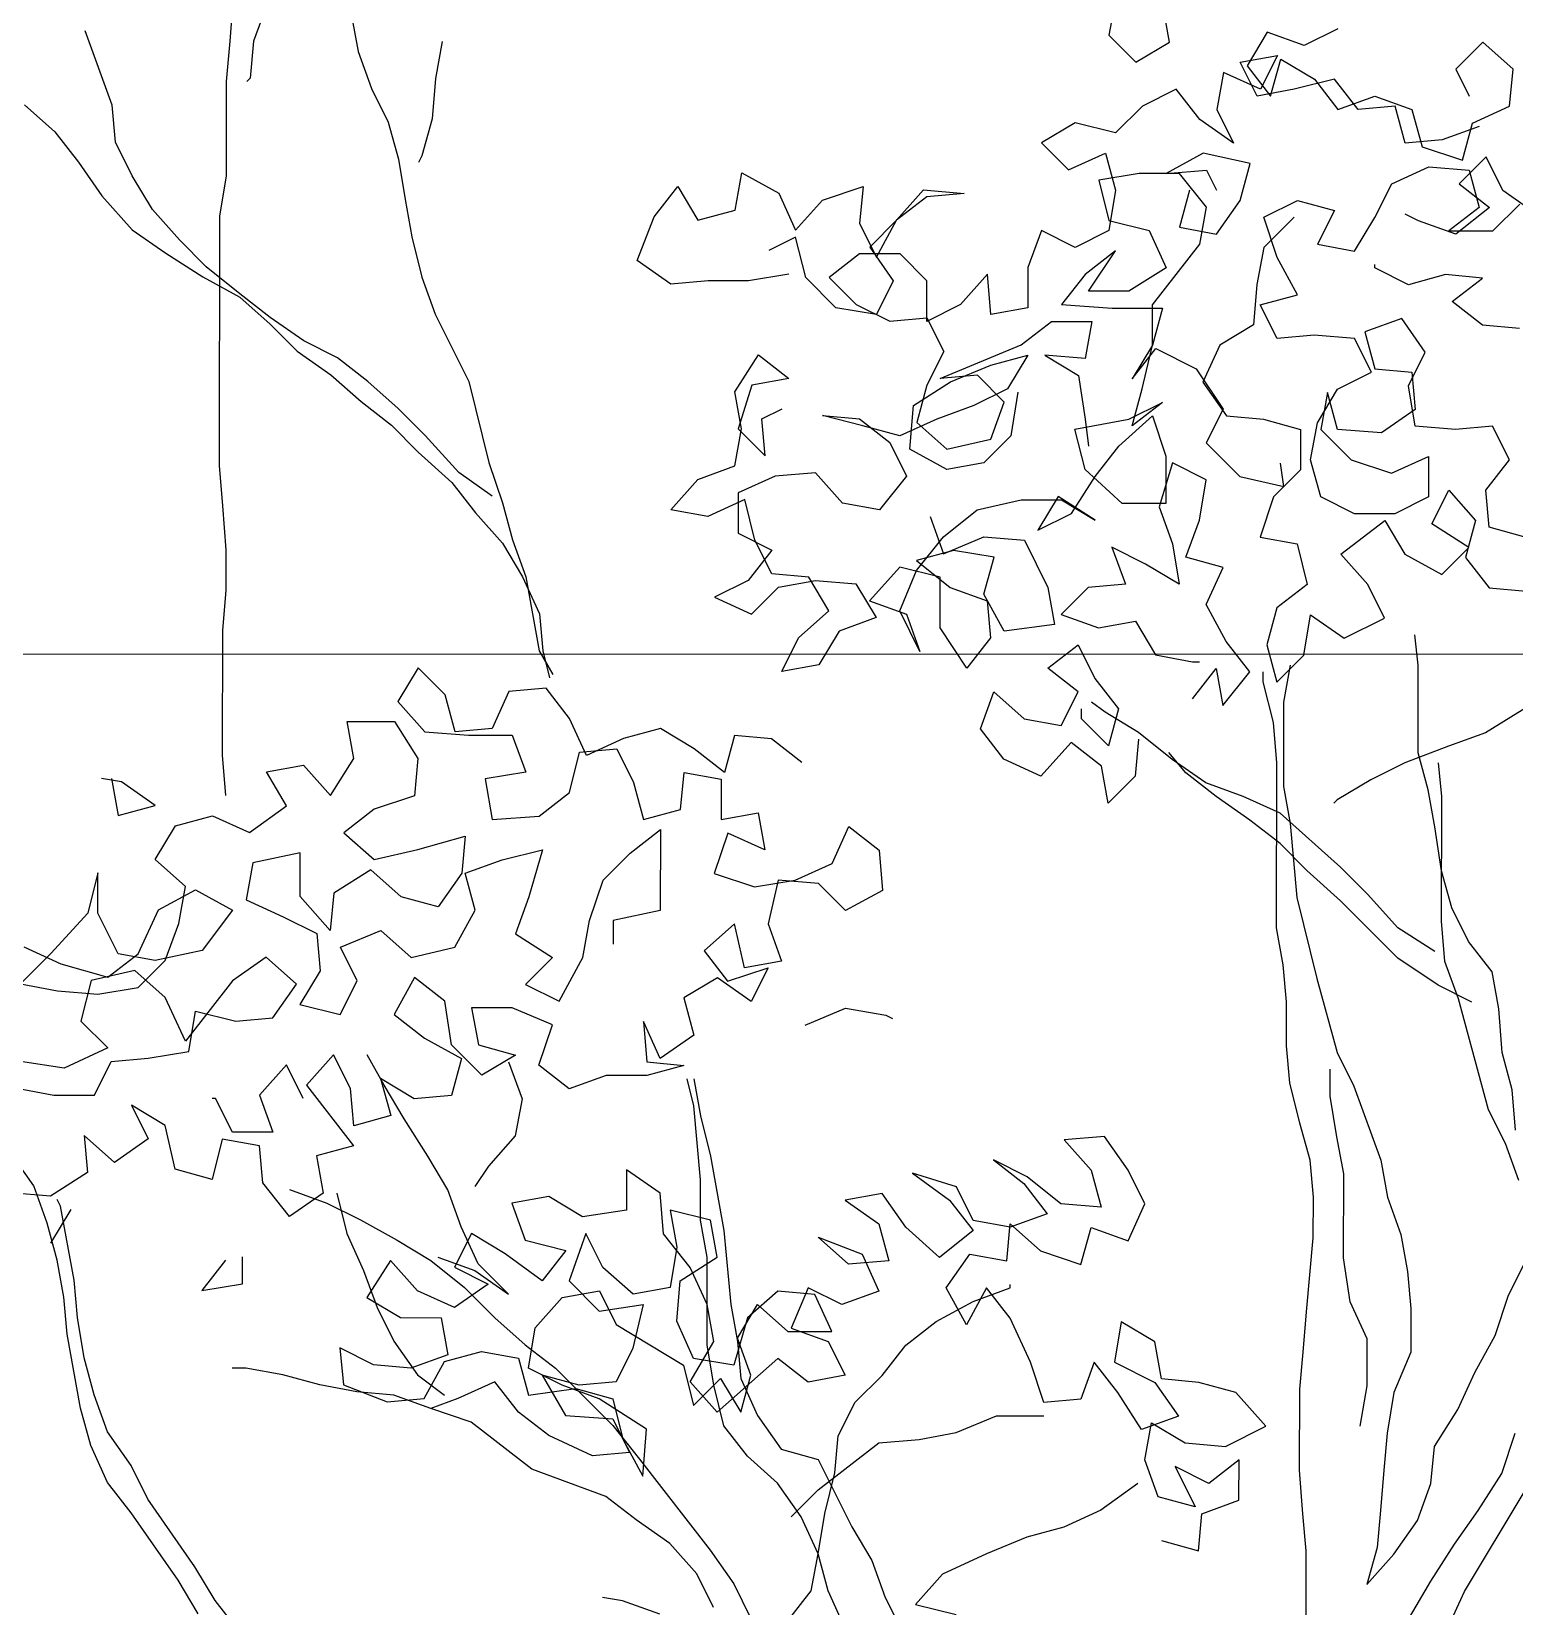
# Model space of a CAD drawing. Header units: millimetres. Extents: x 684983 to 685377, y 990360 to 990509.
# Drawn here: x 685140.048 to 685140.683, y 990443.63 to 990444.305 of the extents above; entities that cross this region are included whole.
import ezdxf

# ---------------------------------------------------------------- set-up
doc = ezdxf.new("R2010")
doc.units = ezdxf.units.MM
doc.layers.add('grid', color=8, linetype='Continuous', lineweight=9)
doc.layers.add('TEAK', color=7, linetype='Continuous')

# ---------------------------------------------------------------- blocks, each defined once
blk = doc.blocks.new('A$C25655A80')
at = {"color": 62}
for p, q in [((-0.21365, 1.84109), (-0.20982, 1.81994)), ((-0.24635, 1.82285), (-0.24537, 1.83535)), ((0.00649, 1.83512), (0.00455, 1.82455)), ((-0.23576, 1.83342), (-0.23962, 1.82285)), ((0.02186, 1.82261), (0.01994, 1.83318)), ((-0.28001, 1.80462), (-0.28768, 1.82578)), ((0.04974, 1.82547), (0.04396, 1.81586)), ((0.06031, 1.82161), (0.04974, 1.82547)), ((0.06992, 1.82641), (0.06031, 1.82161)), ((-0.24732, 1.81132), (-0.24635, 1.82285)), ((-0.23962, 1.82285), (-0.24059, 1.81227)), ((-0.18579, 1.8228), (-0.18772, 1.81223)), ((0.00455, 1.82455), (0.01224, 1.81685)), ((0.01224, 1.81685), (0.02186, 1.82261)), ((0.11126, 1.82253), (0.10356, 1.81484)), ((0.1199, 1.81483), (0.11126, 1.82253)), ((-0.20982, 1.81994), (-0.20599, 1.80936)), ((0.04204, 1.81682), (0.05261, 1.81874)), ((0.04684, 1.8072), (0.04204, 1.81682)), ((0.05261, 1.81874), (0.0478, 1.80913)), ((0.05068, 1.8072), (0.05357, 1.81777)), ((0.05357, 1.81777), (0.06318, 1.812)), ((-0.24059, 1.81227), (-0.24155, 1.81131)), ((-0.18772, 1.81223), (-0.18869, 1.80069)), ((0.03723, 1.81394), (0.0353, 1.80337)), ((0.0478, 1.80913), (0.03723, 1.81394)), ((0.04396, 1.81586), (0.05068, 1.8072)), ((0.06895, 1.81199), (0.05741, 1.80912)), ((0.06318, 1.812), (0.0699, 1.80334)), ((0.07567, 1.80333), (0.06895, 1.81199)), ((0.10356, 1.81484), (0.1074, 1.80715)), ((0.11893, 1.80426), (0.1199, 1.81483)), ((-0.24734, 1.7844), (-0.24732, 1.81132)), ((-0.20599, 1.80936), (-0.20119, 1.79974)), ((0.02377, 1.80915), (0.01415, 1.80435)), ((0.03049, 1.80049), (0.02377, 1.80915)), ((0.05741, 1.80912), (0.04684, 1.8072)), ((-0.305, 1.80464), (-0.29636, 1.79694)), ((-0.27906, 1.79404), (-0.28001, 1.80462)), ((0.01415, 1.80435), (0.00645, 1.79667)), ((0.0353, 1.80337), (0.04009, 1.79375)), ((0.0699, 1.80334), (0.08048, 1.80717)), ((0.08625, 1.80428), (0.07567, 1.80333)), ((0.08048, 1.80717), (0.09105, 1.80332)), ((0.08912, 1.79371), (0.08625, 1.80428)), ((0.09105, 1.80332), (0.09393, 1.79274)), ((0.10835, 1.79946), (0.11893, 1.80426)), ((-0.20119, 1.79974), (-0.19831, 1.78916)), ((-0.18869, 1.80069), (-0.19158, 1.79012)), ((-0.00508, 1.79956), (-0.0147, 1.7938)), ((0.00645, 1.79667), (-0.00508, 1.79956)), ((0.04009, 1.79375), (0.03049, 1.80049)), ((0.11027, 1.7985), (0.0997, 1.79466)), ((0.10546, 1.78889), (0.10835, 1.79946)), ((-0.29636, 1.79694), (-0.28964, 1.78829)), ((-0.27426, 1.78443), (-0.27906, 1.79404)), ((0.0997, 1.79466), (0.08912, 1.79371)), ((-0.19158, 1.79012), (-0.19255, 1.7882)), ((-0.0147, 1.7938), (-0.00702, 1.78611)), ((-0.00702, 1.78611), (0.00356, 1.7909)), ((0.00356, 1.7909), (0.00644, 1.78033)), ((0.03144, 1.79088), (0.02086, 1.78512)), ((0.0449, 1.78798), (0.03144, 1.79088)), ((0.09393, 1.79274), (0.10546, 1.78889)), ((0.11219, 1.78984), (0.10449, 1.78216)), ((0.11699, 1.78022), (0.11219, 1.78984)), ((-0.28964, 1.78829), (-0.28292, 1.77867)), ((-0.19831, 1.78916), (-0.1964, 1.77763)), ((-0.1022, 1.77466), (-0.10026, 1.78523)), ((-0.10026, 1.78523), (-0.08969, 1.77945)), ((0.01317, 1.78513), (0.00163, 1.78321)), ((0.02471, 1.78512), (0.01317, 1.78513)), ((0.02086, 1.78512), (0.0324, 1.78607)), ((0.03239, 1.7755), (0.02471, 1.78512)), ((0.0324, 1.78607), (0.03528, 1.7803)), ((0.042, 1.77741), (0.0449, 1.78798)), ((0.08526, 1.78218), (0.09584, 1.78697)), ((0.09584, 1.78697), (0.10738, 1.786)), ((0.10738, 1.786), (0.11025, 1.77542)), ((-0.2685, 1.77481), (-0.27426, 1.78443)), ((-0.24928, 1.77287), (-0.24734, 1.7844)), ((-0.12527, 1.77276), (-0.11853, 1.7814)), ((-0.11853, 1.7814), (-0.11277, 1.77178)), ((-0.0772, 1.77752), (-0.06566, 1.78135)), ((-0.06566, 1.78135), (-0.06663, 1.77078)), ((0.00163, 1.78321), (0.00451, 1.77168)), ((0.08045, 1.77257), (0.08526, 1.78218)), ((0.10449, 1.78216), (0.11314, 1.77542)), ((-0.28292, 1.77867), (-0.27427, 1.76905)), ((-0.1964, 1.77763), (-0.19449, 1.76705)), ((-0.08969, 1.77945), (-0.0849, 1.76887)), ((-0.0849, 1.76887), (-0.0772, 1.77752)), ((-0.05606, 1.77173), (-0.04836, 1.78038)), ((-0.0474, 1.77845), (-0.05606, 1.77173)), ((-0.04836, 1.78038), (-0.03682, 1.7794)), ((-0.03682, 1.7794), (-0.0474, 1.77845)), ((0.00644, 1.78033), (0.0045, 1.76879)), ((0.02758, 1.78031), (0.02469, 1.76973)), ((0.03526, 1.7678), (0.042, 1.77741)), ((0.04873, 1.7726), (0.05834, 1.77739)), ((0.05834, 1.77739), (0.06892, 1.7745)), ((0.11409, 1.76869), (0.12179, 1.77637)), ((0.12659, 1.77349), (0.11699, 1.78022)), ((-0.26082, 1.76615), (-0.2685, 1.77481)), ((-0.24934, 1.70173), (-0.24928, 1.77287)), ((-0.13009, 1.76026), (-0.12527, 1.77276)), ((-0.11277, 1.77178), (-0.1022, 1.77466)), ((-0.05606, 1.77173), (-0.06375, 1.76405)), ((-0.06183, 1.76116), (-0.05606, 1.77173)), ((0.00451, 1.77168), (0.01604, 1.76878)), ((0.03045, 1.76492), (0.03239, 1.7755)), ((0.05738, 1.77259), (0.04872, 1.76394)), ((0.05256, 1.76106), (0.04873, 1.7726)), ((0.06892, 1.7745), (0.0641, 1.76489)), ((0.07467, 1.76296), (0.08045, 1.77257)), ((0.09295, 1.77159), (0.0891, 1.77352)), ((0.10352, 1.76774), (0.09295, 1.77159)), ((0.11025, 1.77542), (0.10159, 1.7687)), ((0.11314, 1.77542), (0.10352, 1.76774)), ((-0.27427, 1.76905), (-0.26467, 1.76231)), ((-0.19449, 1.76705), (-0.19161, 1.75551)), ((-0.0849, 1.76695), (-0.09259, 1.76311)), ((-0.08203, 1.75541), (-0.0849, 1.76695)), ((-0.06663, 1.77078), (-0.06183, 1.76116)), ((-0.01472, 1.76881), (-0.01858, 1.75824)), ((-0.00511, 1.76399), (-0.01472, 1.76881)), ((0.0045, 1.76879), (-0.00511, 1.76399)), ((0.01604, 1.76878), (0.02084, 1.7582)), ((0.02469, 1.76973), (0.03526, 1.7678)), ((0.10159, 1.7687), (0.11409, 1.76869)), ((-0.25314, 1.75845), (-0.26082, 1.76615)), ((-0.06375, 1.76405), (-0.05703, 1.75443)), ((0.00642, 1.76302), (-0.00224, 1.7563)), ((-0.00128, 1.75149), (0.00642, 1.76302)), ((0.01698, 1.74763), (0.03045, 1.76492)), ((0.04872, 1.76394), (0.04679, 1.75337)), ((0.0641, 1.76489), (0.07467, 1.76296)), ((-0.26467, 1.76231), (-0.2541, 1.75557)), ((-0.24353, 1.75075), (-0.25314, 1.75845)), ((-0.12048, 1.75353), (-0.13009, 1.76026)), ((-0.06664, 1.76213), (-0.0753, 1.75541)), ((-0.0551, 1.76212), (-0.06664, 1.76213)), ((-0.04742, 1.75442), (-0.0551, 1.76212)), ((-0.01858, 1.75824), (-0.01859, 1.7467)), ((0.02084, 1.7582), (0.01025, 1.75148)), ((0.05832, 1.75048), (0.05256, 1.76106)), ((0.08044, 1.75815), (0.08044, 1.75911)), ((0.09004, 1.75333), (0.08044, 1.75815)), ((-0.2541, 1.75557), (-0.24353, 1.74979)), ((-0.19161, 1.75551), (-0.18778, 1.74494)), ((-0.10991, 1.75448), (-0.12048, 1.75353)), ((-0.09837, 1.75447), (-0.10991, 1.75448)), ((-0.08683, 1.75638), (-0.09837, 1.75447)), ((-0.07338, 1.74675), (-0.08203, 1.75541)), ((-0.0753, 1.75541), (-0.06761, 1.74771)), ((-0.05703, 1.75443), (-0.06185, 1.74482)), ((-0.04743, 1.74288), (-0.04742, 1.75442)), ((-0.03012, 1.75633), (-0.03781, 1.74768)), ((-0.02916, 1.74479), (-0.03012, 1.75633)), ((-0.00224, 1.7563), (-0.00897, 1.74766)), ((0.10062, 1.75621), (0.09004, 1.75333)), ((0.1112, 1.75524), (0.10062, 1.75621)), ((0.10254, 1.74851), (0.1112, 1.75524)), ((-0.23488, 1.74402), (-0.24353, 1.75075)), ((-0.24353, 1.74979), (-0.23489, 1.74209)), ((0.01025, 1.75148), (-0.00128, 1.75149)), ((0.04679, 1.75337), (0.04581, 1.74184)), ((0.04774, 1.7476), (0.05832, 1.75048)), ((-0.18778, 1.74494), (-0.17818, 1.7257)), ((-0.06185, 1.74482), (-0.07338, 1.74675)), ((-0.06761, 1.74771), (-0.05801, 1.74289)), ((-0.03781, 1.74768), (-0.04743, 1.74288)), ((-0.01859, 1.7467), (-0.02916, 1.74479)), ((-0.00897, 1.74766), (0.00544, 1.74668)), ((0.00544, 1.74668), (0.01986, 1.74667)), ((0.01697, 1.7361), (0.01698, 1.74763)), ((0.01986, 1.74667), (0.01697, 1.7361)), ((0.05254, 1.73799), (0.04774, 1.7476)), ((0.11118, 1.74178), (0.10254, 1.74851)), ((-0.23489, 1.74209), (-0.2272, 1.7344)), ((-0.22528, 1.73728), (-0.23488, 1.74402)), ((-0.05801, 1.74289), (-0.04743, 1.74385)), ((-0.04743, 1.74385), (-0.04263, 1.73423)), ((-0.02052, 1.73613), (-0.01186, 1.74285)), ((-0.01186, 1.74285), (-0.00033, 1.74284)), ((-0.00033, 1.74284), (-0.00226, 1.73227)), ((0.04581, 1.74184), (0.0362, 1.73608)), ((0.08811, 1.74372), (0.07754, 1.73989)), ((0.09483, 1.7341), (0.08811, 1.74372)), ((0.12176, 1.74081), (0.11118, 1.74178)), ((-0.21567, 1.73246), (-0.22528, 1.73728)), ((-0.0436, 1.72654), (-0.02052, 1.73613)), ((0.01697, 1.7361), (0.01119, 1.72649)), ((0.01407, 1.7236), (0.01697, 1.7361)), ((0.0362, 1.73608), (0.03138, 1.72551)), ((0.06312, 1.73894), (0.05254, 1.73799)), ((0.07465, 1.73797), (0.06312, 1.73894)), ((0.07945, 1.72835), (0.07465, 1.73797)), ((0.07754, 1.73989), (0.08041, 1.72931)), ((-0.2272, 1.7344), (-0.2176, 1.72766)), ((-0.20702, 1.72573), (-0.21567, 1.73246)), ((-0.10224, 1.72275), (-0.0955, 1.73331)), ((-0.0955, 1.73331), (-0.08686, 1.72658)), ((-0.04263, 1.73423), (-0.04745, 1.72462)), ((-0.02918, 1.73037), (-0.0186, 1.73324)), ((-0.0186, 1.73324), (-0.02438, 1.72364)), ((-0.01379, 1.73324), (-0.00419, 1.72746)), ((-0.00226, 1.73227), (-0.01379, 1.73324)), ((0.01119, 1.72649), (0.01793, 1.73513)), ((0.01793, 1.73513), (0.02946, 1.72936)), ((0.09002, 1.72449), (0.09483, 1.7341)), ((-0.2176, 1.72766), (-0.20895, 1.71996)), ((-0.08686, 1.72658), (-0.09744, 1.72467)), ((-0.03303, 1.72749), (-0.0436, 1.72654)), ((-0.04072, 1.72557), (-0.02918, 1.73037)), ((-0.02534, 1.71979), (-0.03303, 1.72749)), ((-0.00419, 1.72746), (-0.00228, 1.71496)), ((0.02946, 1.72936), (0.03714, 1.71781)), ((0.06983, 1.72355), (0.07945, 1.72835)), ((0.08041, 1.72931), (0.09098, 1.72834)), ((0.09098, 1.72834), (0.09193, 1.71776)), ((-0.19838, 1.71803), (-0.20702, 1.72573)), ((-0.17818, 1.7257), (-0.17244, 1.70262)), ((-0.10033, 1.71217), (-0.10224, 1.72275)), ((-0.09744, 1.72467), (-0.10129, 1.71217)), ((-0.0513, 1.71885), (-0.04072, 1.72557)), ((-0.04745, 1.72462), (-0.05034, 1.71405)), ((-0.02438, 1.72364), (-0.03399, 1.71884)), ((-0.02149, 1.72267), (-0.02343, 1.71018)), ((0.01118, 1.71303), (0.01407, 1.7236)), ((0.03138, 1.72551), (0.0381, 1.71589)), ((0.06405, 1.71394), (0.06983, 1.72355)), ((0.06695, 1.72259), (0.06501, 1.71202)), ((0.06982, 1.71201), (0.06695, 1.72259)), ((0.09193, 1.71296), (0.09002, 1.72449)), ((-0.20895, 1.71996), (-0.20031, 1.71322)), ((-0.19069, 1.71033), (-0.19838, 1.71803)), ((-0.09456, 1.71505), (-0.08879, 1.71793)), ((-0.05227, 1.70636), (-0.0513, 1.71885)), ((-0.03399, 1.71884), (-0.04457, 1.715)), ((-0.0292, 1.70922), (-0.02534, 1.71979)), ((0.01022, 1.71495), (0.01984, 1.71975)), ((0.01984, 1.71975), (0.01118, 1.71303)), ((0.03714, 1.71781), (0.03233, 1.7082)), ((0.09193, 1.71776), (0.08232, 1.71104)), ((-0.20031, 1.71322), (-0.19262, 1.70553)), ((-0.09361, 1.70447), (-0.09456, 1.71505)), ((-0.07726, 1.71599), (-0.06668, 1.71502)), ((-0.06572, 1.7131), (-0.07726, 1.71599)), ((-0.06668, 1.71502), (-0.05804, 1.70829)), ((-0.05515, 1.71021), (-0.06572, 1.7131)), ((-0.04457, 1.715), (-0.05515, 1.71021)), ((-0.05034, 1.71405), (-0.0417, 1.70635)), ((-0.00516, 1.71208), (0.01022, 1.71495)), ((-0.00228, 1.71496), (-0.00132, 1.70727)), ((0.00733, 1.70727), (0.01695, 1.71591)), ((0.01695, 1.71591), (0.02079, 1.70437)), ((0.0381, 1.71589), (0.04867, 1.71492)), ((0.04867, 1.71492), (0.05925, 1.71202)), ((0.06212, 1.70337), (0.06405, 1.71394)), ((-0.18109, 1.69975), (-0.19069, 1.71033)), ((-0.10226, 1.7016), (-0.10033, 1.71217)), ((-0.10129, 1.71217), (-0.09361, 1.70447)), ((-0.0417, 1.70635), (-0.0292, 1.70922)), ((-0.02343, 1.71018), (-0.03113, 1.70249)), ((-0.00229, 1.70055), (-0.00516, 1.71208)), ((0.05925, 1.71202), (0.05923, 1.70049)), ((0.06501, 1.71202), (0.07366, 1.70336)), ((0.08232, 1.71104), (0.06982, 1.71201)), ((0.10347, 1.71198), (0.09193, 1.71296)), ((0.11404, 1.71294), (0.10347, 1.71198)), ((0.11884, 1.70332), (0.11404, 1.71294)), ((-0.19262, 1.70553), (-0.18302, 1.69687)), ((-0.05804, 1.70829), (-0.05324, 1.69867)), ((-0.0417, 1.70058), (-0.05227, 1.70636)), ((0.00059, 1.69862), (0.00733, 1.70727)), ((0.02079, 1.70437), (0.02077, 1.69091)), ((0.03233, 1.7082), (0.04193, 1.69858)), ((0.08519, 1.6995), (0.09577, 1.7043)), ((0.09577, 1.7043), (0.09576, 1.69277)), ((-0.24839, 1.6902), (-0.24934, 1.70173)), ((-0.17148, 1.69301), (-0.18109, 1.69975)), ((-0.17244, 1.70262), (-0.1686, 1.69108)), ((-0.11284, 1.69776), (-0.10226, 1.7016)), ((-0.07919, 1.69965), (-0.09073, 1.6987)), ((-0.07151, 1.691), (-0.07919, 1.69965)), ((-0.03113, 1.70249), (-0.0417, 1.70058)), ((0.00828, 1.69092), (-0.00229, 1.70055)), ((0.02271, 1.70245), (0.01885, 1.68995)), ((0.03232, 1.69763), (0.02271, 1.70245)), ((0.05923, 1.70049), (0.05154, 1.69281)), ((0.05442, 1.69569), (0.05347, 1.70242)), ((0.065, 1.69279), (0.06212, 1.70337)), ((0.07366, 1.70336), (0.08519, 1.6995)), ((0.1121, 1.69467), (0.11884, 1.70332)), ((-0.18302, 1.69687), (-0.1763, 1.68821)), ((-0.12054, 1.68912), (-0.11284, 1.69776)), ((-0.09073, 1.6987), (-0.10131, 1.69391)), ((-0.05324, 1.69867), (-0.06094, 1.68906)), ((-0.00615, 1.68805), (0.00059, 1.69862)), ((0.03038, 1.6861), (0.03232, 1.69763)), ((0.04193, 1.69858), (0.05442, 1.69569)), ((-0.1686, 1.69108), (-0.16573, 1.68051)), ((-0.09939, 1.69198), (-0.10997, 1.68719)), ((-0.10131, 1.69391), (-0.10132, 1.68237)), ((-0.09651, 1.68044), (-0.09939, 1.69198)), ((-0.06094, 1.68906), (-0.07151, 1.691)), ((-0.03306, 1.68904), (-0.02056, 1.69191)), ((-0.02056, 1.69191), (-0.00903, 1.6919)), ((-0.00999, 1.69286), (-0.01576, 1.68325)), ((0.00058, 1.68612), (-0.00999, 1.69286)), ((-0.00903, 1.6919), (0.00058, 1.68612)), ((0.02077, 1.69091), (0.00828, 1.69092)), ((0.05154, 1.69281), (0.04768, 1.68127)), ((0.0746, 1.68798), (0.065, 1.69279)), ((0.09576, 1.69277), (0.08614, 1.68797)), ((0.09671, 1.68507), (0.10153, 1.69468)), ((0.10153, 1.69468), (0.10921, 1.68602)), ((0.11305, 1.6841), (0.1121, 1.69467)), ((-0.24744, 1.6777), (-0.24839, 1.6902)), ((-0.1763, 1.68821), (-0.16861, 1.67955)), ((-0.10997, 1.68719), (-0.12054, 1.68912)), ((-0.04652, 1.68713), (-0.04269, 1.67655)), ((-0.04268, 1.68136), (-0.03306, 1.68904)), ((-0.01576, 1.68325), (-0.00615, 1.68805)), ((0.01885, 1.68995), (0.02269, 1.67937)), ((0.02653, 1.67553), (0.03038, 1.6861)), ((0.07075, 1.67645), (0.08325, 1.68605)), ((0.08614, 1.68797), (0.0746, 1.68798)), ((0.08325, 1.68605), (0.08901, 1.67643)), ((0.10921, 1.68602), (0.10632, 1.67545)), ((-0.10132, 1.68237), (-0.09171, 1.67756)), ((0.10728, 1.67834), (0.09671, 1.68507)), ((0.12362, 1.6812), (0.11305, 1.6841)), ((-0.24745, 1.66616), (-0.24744, 1.6777)), ((-0.16861, 1.67955), (-0.16285, 1.66993)), ((-0.16573, 1.68051), (-0.16189, 1.66993)), ((-0.09171, 1.67756), (-0.09845, 1.66891)), ((-0.09172, 1.67083), (-0.09651, 1.68044)), ((-0.05038, 1.67175), (-0.04268, 1.68136)), ((-0.0398, 1.67751), (-0.05038, 1.67463)), ((-0.04269, 1.67655), (-0.03115, 1.68135)), ((-0.02827, 1.67558), (-0.0398, 1.67751)), ((-0.03115, 1.68135), (-0.01961, 1.68037)), ((-0.01961, 1.68037), (-0.01289, 1.66691)), ((0.00538, 1.67843), (0.00922, 1.66785)), ((0.01499, 1.67361), (0.00538, 1.67843)), ((0.02269, 1.67937), (0.0246, 1.66784)), ((0.04768, 1.68127), (0.05825, 1.67934)), ((0.05825, 1.67934), (0.06113, 1.6678)), ((0.09958, 1.67065), (0.10728, 1.67834)), ((-0.05519, 1.67272), (-0.06385, 1.66311)), ((-0.04365, 1.66982), (-0.05519, 1.67272)), ((-0.05038, 1.67463), (-0.04077, 1.66694)), ((-0.03116, 1.665), (-0.02827, 1.67558)), ((0.0246, 1.66784), (0.01499, 1.67361)), ((0.0371, 1.67263), (0.02653, 1.67553)), ((0.03228, 1.66206), (0.0371, 1.67263)), ((0.07843, 1.66779), (0.07075, 1.67645)), ((0.08901, 1.67643), (0.09958, 1.67065)), ((0.10632, 1.67545), (0.11304, 1.66679)), ((-0.16285, 1.66993), (-0.15806, 1.65935)), ((-0.16189, 1.66993), (-0.15807, 1.64878)), ((-0.09845, 1.66891), (-0.10807, 1.66411)), ((-0.08114, 1.66986), (-0.09172, 1.67083)), ((-0.0898, 1.66698), (-0.07922, 1.66889)), ((-0.07538, 1.66024), (-0.08114, 1.66986)), ((-0.07922, 1.66889), (-0.06769, 1.66792)), ((-0.0552, 1.66022), (-0.05038, 1.67175)), ((-0.04367, 1.6554), (-0.04365, 1.66982)), ((-0.24842, 1.65463), (-0.24745, 1.66616)), ((-0.10807, 1.66411), (-0.0975, 1.6593)), ((-0.0975, 1.6593), (-0.0898, 1.66698)), ((-0.06769, 1.66792), (-0.06193, 1.6583)), ((-0.04077, 1.66694), (-0.0302, 1.66308)), ((-0.0254, 1.65442), (-0.03116, 1.665)), ((-0.01289, 1.66691), (-0.01098, 1.65633)), ((-0.00136, 1.6669), (-0.00906, 1.65922)), ((0.00922, 1.66785), (-0.00136, 1.6669)), ((0.06113, 1.6678), (0.05247, 1.66108)), ((0.08323, 1.65817), (0.07843, 1.66779)), ((0.11304, 1.66679), (0.12361, 1.66582)), ((-0.15806, 1.65935), (-0.15711, 1.64878)), ((-0.08404, 1.65256), (-0.07538, 1.66024)), ((-0.06385, 1.66311), (-0.05328, 1.65926)), ((-0.04944, 1.64868), (-0.0552, 1.66022)), ((-0.05328, 1.65926), (-0.04944, 1.64868)), ((-0.0302, 1.66308), (-0.02925, 1.6525)), ((-0.00906, 1.65922), (0.00152, 1.65536)), ((0.03804, 1.65148), (0.03228, 1.66206)), ((0.05247, 1.66108), (0.04958, 1.65051)), ((0.06015, 1.64762), (0.06208, 1.65915)), ((0.06208, 1.65915), (0.07169, 1.65241)), ((-0.24846, 1.61906), (-0.24842, 1.65463)), ((-0.06193, 1.6583), (-0.07251, 1.65447)), ((-0.03599, 1.64386), (-0.04367, 1.6554)), ((-0.01098, 1.65633), (-0.0254, 1.65442)), ((0.00152, 1.65536), (0.01209, 1.65727)), ((0.01209, 1.65727), (0.01785, 1.64766)), ((0.07169, 1.65241), (0.08323, 1.65817)), ((-0.08886, 1.64295), (-0.08404, 1.65256)), ((-0.07251, 1.65447), (-0.07828, 1.64486)), ((-0.02925, 1.6525), (-0.03599, 1.64386)), ((-0.01291, 1.64384), (-0.00426, 1.65056)), ((-0.00426, 1.65056), (0.00054, 1.64094)), ((0.04476, 1.64282), (0.03804, 1.65148)), ((0.04958, 1.65051), (0.05245, 1.63993)), ((0.09283, 1.6447), (0.09188, 1.65336)), ((-0.15807, 1.64878), (-0.15423, 1.64205)), ((-0.15711, 1.64878), (-0.15519, 1.64108)), ((0.01785, 1.64766), (0.02842, 1.64572)), ((0.02842, 1.64572), (0.03035, 1.64572)), ((0.05245, 1.63993), (0.06015, 1.64762)), ((-0.19268, 1.644), (-0.19845, 1.6344)), ((-0.18499, 1.63631), (-0.19268, 1.644)), ((-0.07828, 1.64486), (-0.08886, 1.64295)), ((-0.00427, 1.6371), (-0.01291, 1.64384)), ((0.02841, 1.63515), (0.03515, 1.64379)), ((0.03515, 1.64379), (0.03706, 1.63322)), ((0.03706, 1.63322), (0.04476, 1.64282)), ((0.0486, 1.63994), (0.04861, 1.64282)), ((0.0563, 1.64474), (0.05437, 1.63416)), ((0.09281, 1.61971), (0.09283, 1.6447)), ((-0.16673, 1.63725), (-0.17155, 1.62668)), ((-0.15615, 1.6382), (-0.16673, 1.63725)), ((-0.14943, 1.62954), (-0.15615, 1.6382)), ((-0.03216, 1.62655), (-0.0283, 1.63712)), ((-0.0283, 1.63712), (-0.01966, 1.62942)), ((-0.00908, 1.62749), (-0.00427, 1.6371)), ((0.00054, 1.64094), (0.00726, 1.63228)), ((0.05148, 1.6284), (0.0486, 1.63994)), ((-0.19845, 1.6344), (-0.19077, 1.62574)), ((-0.18212, 1.62573), (-0.18499, 1.63631)), ((-0.00332, 1.62941), (-0.00331, 1.63229)), ((0.00342, 1.63133), (-0.00043, 1.63421)), ((0.00726, 1.63228), (0.00437, 1.62171)), ((0.05437, 1.63416), (0.05435, 1.61013)), ((0.12454, 1.63314), (0.11204, 1.62546)), ((-0.21288, 1.62864), (-0.19942, 1.62863)), ((-0.21097, 1.61806), (-0.21288, 1.62864)), ((-0.19942, 1.62863), (-0.1927, 1.61805)), ((-0.14464, 1.61896), (-0.14943, 1.62954)), ((-0.01966, 1.62942), (-0.00908, 1.62749)), ((0.00437, 1.62171), (-0.00332, 1.62941)), ((0.01302, 1.62555), (0.00342, 1.63133)), ((0.05243, 1.61686), (0.05148, 1.6284)), ((-0.19077, 1.62574), (-0.17828, 1.62476)), ((-0.17155, 1.62668), (-0.18212, 1.62573)), ((-0.17828, 1.62476), (-0.16578, 1.62475)), ((-0.16578, 1.62475), (-0.16194, 1.61417)), ((-0.13406, 1.62376), (-0.14464, 1.61896)), ((-0.12348, 1.62664), (-0.13406, 1.62376)), ((-0.11387, 1.62086), (-0.12348, 1.62664)), ((-0.10233, 1.62469), (-0.10523, 1.61412)), ((-0.09176, 1.62372), (-0.10233, 1.62469)), ((-0.08311, 1.61699), (-0.09176, 1.62372)), ((-0.02544, 1.61789), (-0.03216, 1.62655)), ((0.01302, 1.62363), (0.01205, 1.61305)), ((0.02263, 1.61785), (0.01302, 1.62555)), ((0.11204, 1.62546), (0.10146, 1.62162)), ((-0.24751, 1.60752), (-0.24846, 1.61906)), ((-0.14945, 1.6084), (-0.14656, 1.61993)), ((-0.14656, 1.61993), (-0.13598, 1.62088)), ((-0.13598, 1.62088), (-0.13118, 1.61126)), ((-0.10523, 1.61412), (-0.11387, 1.62086)), ((-0.00621, 1.62268), (-0.01487, 1.61308)), ((0.00244, 1.61595), (-0.00621, 1.62268)), ((0.02647, 1.614), (0.02167, 1.61977)), ((0.10146, 1.62162), (0.08896, 1.61683)), ((0.09568, 1.60913), (0.09281, 1.61971)), ((-0.23596, 1.61424), (-0.22539, 1.61615)), ((-0.2302, 1.60462), (-0.23596, 1.61424)), ((-0.22539, 1.61615), (-0.21771, 1.6075)), ((-0.21771, 1.6075), (-0.21097, 1.61806)), ((-0.1927, 1.61805), (-0.19367, 1.60747)), ((-0.16194, 1.61417), (-0.17348, 1.61226)), ((-0.11773, 1.60356), (-0.11676, 1.61413)), ((-0.11676, 1.61413), (-0.10619, 1.6122)), ((-0.01487, 1.61308), (-0.02544, 1.61789)), ((0.00435, 1.60537), (0.00244, 1.61595)), ((0.03224, 1.61111), (0.02263, 1.61785)), ((0.05239, 1.56976), (0.05243, 1.61686)), ((0.08896, 1.61683), (0.07934, 1.61203)), ((0.09952, 1.60721), (0.09857, 1.61682)), ((-0.2773, 1.6114), (-0.28307, 1.61236)), ((-0.28019, 1.61236), (-0.27827, 1.60178)), ((-0.2677, 1.60466), (-0.2773, 1.6114)), ((-0.17348, 1.61226), (-0.17157, 1.60072)), ((-0.13118, 1.61126), (-0.12831, 1.60069)), ((-0.10619, 1.6122), (-0.1062, 1.60067)), ((0.01205, 1.61305), (0.00435, 1.60537)), ((0.03512, 1.60726), (0.02647, 1.614)), ((0.04281, 1.60726), (0.03224, 1.61111)), ((0.05435, 1.61013), (0.05626, 1.59956)), ((0.07934, 1.61203), (0.06972, 1.60627)), ((-0.19367, 1.60747), (-0.20521, 1.60364)), ((-0.15811, 1.60167), (-0.14945, 1.6084)), ((0.04472, 1.60053), (0.03512, 1.60726)), ((0.05338, 1.60244), (0.04281, 1.60726)), ((0.06972, 1.60627), (0.06876, 1.60531)), ((0.09759, 1.59856), (0.09568, 1.60913)), ((0.09949, 1.57164), (0.09952, 1.60721)), ((-0.27827, 1.60178), (-0.2677, 1.60466)), ((-0.26193, 1.59889), (-0.25136, 1.60176)), ((-0.25136, 1.60176), (-0.24079, 1.59694)), ((-0.24079, 1.59694), (-0.2302, 1.60462)), ((-0.20521, 1.60364), (-0.21387, 1.59692)), ((-0.17157, 1.60072), (-0.15811, 1.60167)), ((-0.12831, 1.60069), (-0.11773, 1.60356)), ((-0.1062, 1.60067), (-0.09562, 1.60258)), ((-0.09562, 1.60258), (-0.09371, 1.592)), ((0.07067, 1.58704), (0.05338, 1.60244)), ((-0.26771, 1.58928), (-0.26193, 1.59889)), ((-0.21387, 1.59692), (-0.20523, 1.58922)), ((-0.13216, 1.59108), (-0.12351, 1.5978)), ((-0.12351, 1.5978), (-0.12353, 1.57473)), ((-0.10428, 1.59682), (-0.10814, 1.58529)), ((-0.09371, 1.592), (-0.10428, 1.59682)), ((-0.07449, 1.58814), (-0.06967, 1.59871)), ((-0.06967, 1.59871), (-0.06103, 1.59197)), ((0.05337, 1.59379), (0.04472, 1.60053)), ((0.05626, 1.59956), (0.05816, 1.5784)), ((0.0995, 1.58606), (0.09759, 1.59856)), ((-0.20523, 1.58922), (-0.19273, 1.59209)), ((-0.19273, 1.59209), (-0.17926, 1.59593)), ((-0.17926, 1.59593), (-0.18023, 1.58535)), ((-0.1687, 1.58919), (-0.15716, 1.59206)), ((-0.15716, 1.59206), (-0.16102, 1.57861)), ((-0.06103, 1.59197), (-0.06008, 1.58044)), ((0.06105, 1.58609), (0.05337, 1.59379)), ((-0.25907, 1.58158), (-0.26771, 1.58928)), ((-0.23983, 1.58829), (-0.24177, 1.57772)), ((-0.22637, 1.59116), (-0.23983, 1.58829)), ((-0.22638, 1.57867), (-0.22637, 1.59116)), ((-0.17927, 1.58535), (-0.1687, 1.58919)), ((-0.13986, 1.58339), (-0.13216, 1.59108)), ((-0.08507, 1.58334), (-0.07449, 1.58814)), ((-0.28406, 1.58545), (-0.28695, 1.57391)), ((-0.28407, 1.57391), (-0.28406, 1.58545)), ((-0.20619, 1.58634), (-0.21677, 1.57962)), ((-0.19754, 1.57864), (-0.20619, 1.58634)), ((-0.18023, 1.58535), (-0.18697, 1.57575)), ((-0.1764, 1.57477), (-0.17927, 1.58535)), ((-0.14372, 1.57186), (-0.13986, 1.58339)), ((-0.10814, 1.58529), (-0.09661, 1.58143)), ((-0.09661, 1.58143), (-0.08507, 1.58334)), ((-0.08987, 1.58335), (-0.09277, 1.57085)), ((-0.07834, 1.58237), (-0.08987, 1.58335)), ((0.07066, 1.57743), (0.06105, 1.58609)), ((0.07835, 1.57935), (0.07067, 1.58704)), ((0.10238, 1.57548), (0.0995, 1.58606)), ((-0.26676, 1.57486), (-0.25618, 1.58062)), ((-0.261, 1.57101), (-0.25907, 1.58158)), ((-0.25618, 1.58062), (-0.24561, 1.57484)), ((-0.21774, 1.56904), (-0.22638, 1.57867)), ((-0.21677, 1.57962), (-0.21774, 1.56904)), ((-0.18697, 1.57575), (-0.19754, 1.57864)), ((-0.16102, 1.57861), (-0.16487, 1.56803)), ((-0.07066, 1.57468), (-0.07834, 1.58237)), ((-0.06008, 1.58044), (-0.07066, 1.57468)), ((0.05816, 1.5784), (0.06391, 1.55533)), ((0.08699, 1.56973), (0.07835, 1.57935)), ((-0.28695, 1.57391), (-0.29753, 1.56239)), ((-0.27831, 1.56237), (-0.28407, 1.57391)), ((-0.27254, 1.56237), (-0.26676, 1.57486)), ((-0.24561, 1.57484), (-0.25428, 1.56331)), ((-0.24177, 1.57772), (-0.2312, 1.5729)), ((-0.18218, 1.56421), (-0.1764, 1.57477)), ((-0.12353, 1.57473), (-0.13699, 1.57185)), ((0.08698, 1.56107), (0.07066, 1.57743)), ((0.10718, 1.56586), (0.10238, 1.57548)), ((-0.26485, 1.56044), (-0.261, 1.57101)), ((-0.2312, 1.5729), (-0.22159, 1.56809)), ((-0.14565, 1.56129), (-0.14372, 1.57186)), ((-0.13699, 1.57185), (-0.13699, 1.56513)), ((-0.10238, 1.57086), (-0.11104, 1.56318)), ((-0.09951, 1.55836), (-0.10238, 1.57086)), ((-0.09277, 1.57085), (-0.08893, 1.56027)), ((0.0543, 1.55918), (0.05239, 1.56976)), ((0.09756, 1.56299), (0.08699, 1.56973)), ((0.10044, 1.5601), (0.09949, 1.57164)), ((-0.22159, 1.56809), (-0.22064, 1.55751)), ((-0.21486, 1.56424), (-0.20332, 1.56903)), ((-0.20332, 1.56903), (-0.19468, 1.56133)), ((-0.16487, 1.56803), (-0.1543, 1.5613)), ((0.1139, 1.55721), (0.10718, 1.56586)), ((-0.29753, 1.56239), (-0.30619, 1.55374)), ((-0.30522, 1.56432), (-0.29465, 1.5595)), ((-0.2812, 1.55564), (-0.27254, 1.56237)), ((-0.26774, 1.56044), (-0.27831, 1.56237)), ((-0.27255, 1.55275), (-0.26485, 1.56044)), ((-0.25428, 1.56331), (-0.26774, 1.56044)), ((-0.23601, 1.56137), (-0.24563, 1.55465)), ((-0.22737, 1.55367), (-0.23601, 1.56137)), ((-0.21006, 1.55462), (-0.21486, 1.56424)), ((-0.19468, 1.56133), (-0.18218, 1.56421)), ((-0.1543, 1.5613), (-0.162, 1.55361)), ((-0.15239, 1.5488), (-0.14565, 1.56129)), ((-0.11104, 1.56318), (-0.10432, 1.55452)), ((-0.08893, 1.56027), (-0.09951, 1.55836)), ((0.09851, 1.55337), (0.08698, 1.56107)), ((0.10428, 1.54952), (0.10044, 1.5601)), ((-0.29465, 1.5595), (-0.2812, 1.55564)), ((-0.27351, 1.55756), (-0.28601, 1.55469)), ((-0.26486, 1.54986), (-0.27351, 1.55756)), ((-0.22064, 1.55751), (-0.22641, 1.5479)), ((-0.10432, 1.55452), (-0.09278, 1.55836)), ((-0.09278, 1.55836), (-0.0976, 1.54875)), ((0.05525, 1.54861), (0.0543, 1.55918)), ((0.11581, 1.54663), (0.1139, 1.55721)), ((-0.30619, 1.55374), (-0.29562, 1.55181)), ((-0.29562, 1.55181), (-0.28409, 1.55084)), ((-0.28601, 1.55469), (-0.2889, 1.54315)), ((-0.28409, 1.55084), (-0.27255, 1.55275)), ((-0.24563, 1.55465), (-0.25911, 1.53736)), ((-0.23411, 1.54407), (-0.22737, 1.55367)), ((-0.21488, 1.54501), (-0.21006, 1.55462)), ((-0.19372, 1.55556), (-0.1995, 1.54499)), ((-0.18507, 1.54883), (-0.19372, 1.55556)), ((-0.162, 1.55361), (-0.15239, 1.5488)), ((-0.1072, 1.55548), (-0.11682, 1.54973)), ((-0.0976, 1.54875), (-0.1072, 1.55548)), ((0.06391, 1.55533), (0.06966, 1.53417)), ((0.10812, 1.54856), (0.09851, 1.55337)), ((-0.25911, 1.53736), (-0.26486, 1.54986)), ((-0.22641, 1.5479), (-0.21488, 1.54501)), ((-0.18316, 1.53633), (-0.18507, 1.54883)), ((-0.17739, 1.5469), (-0.17547, 1.53632)), ((-0.16585, 1.54689), (-0.17739, 1.5469)), ((-0.15432, 1.54207), (-0.16585, 1.54689)), ((-0.11682, 1.54973), (-0.11395, 1.53915)), ((-0.08222, 1.542), (-0.07068, 1.5468)), ((-0.07068, 1.5468), (-0.05915, 1.54487)), ((0.05524, 1.53611), (0.05525, 1.54861)), ((0.1129, 1.51779), (0.10428, 1.54952)), ((0.11676, 1.53413), (0.11581, 1.54663)), ((-0.2889, 1.54315), (-0.28122, 1.53546)), ((-0.25815, 1.53447), (-0.25621, 1.54601)), ((-0.25621, 1.54601), (-0.24468, 1.54311)), ((-0.24468, 1.54311), (-0.23411, 1.54407)), ((-0.1995, 1.54499), (-0.19085, 1.53826)), ((-0.12836, 1.54301), (-0.12741, 1.53147)), ((-0.12357, 1.53243), (-0.12836, 1.54301)), ((-0.05915, 1.54487), (-0.05723, 1.5439)), ((-0.19085, 1.53826), (-0.18028, 1.53248)), ((-0.15818, 1.53054), (-0.15432, 1.54207)), ((-0.11395, 1.53915), (-0.12357, 1.53243)), ((-0.28122, 1.53546), (-0.29372, 1.5297)), ((-0.26968, 1.53256), (-0.25815, 1.53447)), ((-0.21681, 1.53348), (-0.22451, 1.52483)), ((-0.21201, 1.52386), (-0.21681, 1.53348)), ((-0.2024, 1.52481), (-0.2072, 1.53347)), ((-0.17452, 1.52767), (-0.18316, 1.53633)), ((-0.17547, 1.53632), (-0.1649, 1.53343)), ((-0.1649, 1.53343), (-0.17452, 1.52767)), ((0.05619, 1.52553), (0.05524, 1.53611)), ((0.06966, 1.53417), (0.07445, 1.52456)), ((0.11963, 1.52355), (0.11676, 1.53413)), ((-0.29372, 1.5297), (-0.30621, 1.53163)), ((-0.28507, 1.522), (-0.28026, 1.53161)), ((-0.28026, 1.53161), (-0.26968, 1.53256)), ((-0.23027, 1.5306), (-0.23797, 1.52196)), ((-0.22548, 1.52099), (-0.23027, 1.5306)), ((-0.18028, 1.53248), (-0.18318, 1.52191)), ((-0.16683, 1.53151), (-0.16299, 1.52093)), ((-0.14953, 1.5238), (-0.15818, 1.53054)), ((-0.11684, 1.5305), (-0.12742, 1.52763)), ((-0.12741, 1.53147), (-0.11684, 1.5305)), ((0.06772, 1.52168), (0.06773, 1.52937)), ((-0.22451, 1.52483), (-0.21107, 1.50751)), ((-0.20336, 1.52673), (-0.20049, 1.51616)), ((-0.19375, 1.52096), (-0.20336, 1.52673)), ((-0.19664, 1.51519), (-0.2024, 1.52481)), ((-0.13895, 1.52764), (-0.14953, 1.5238)), ((-0.12742, 1.52763), (-0.13895, 1.52764)), ((-0.11397, 1.51896), (-0.11588, 1.52665)), ((-0.11396, 1.52665), (-0.11205, 1.51608)), ((0.05906, 1.514), (0.05619, 1.52553)), ((0.07445, 1.52456), (0.08213, 1.5034)), ((-0.30718, 1.52394), (-0.29661, 1.52201)), ((-0.29661, 1.52201), (-0.28507, 1.522)), ((-0.25047, 1.52101), (-0.25143, 1.52101)), ((-0.24567, 1.51139), (-0.25047, 1.52101)), ((-0.23797, 1.52196), (-0.23414, 1.51138)), ((-0.21106, 1.51328), (-0.21201, 1.52386)), ((-0.18318, 1.52191), (-0.19375, 1.52096)), ((-0.16299, 1.52093), (-0.16492, 1.51036)), ((0.06963, 1.51014), (0.06772, 1.52168)), ((0.12059, 1.51202), (0.11963, 1.52355)), ((-0.2745, 1.51911), (-0.26971, 1.50949)), ((-0.2649, 1.51333), (-0.2745, 1.51911)), ((-0.20049, 1.51616), (-0.21106, 1.51328)), ((-0.18992, 1.50461), (-0.19664, 1.51519)), ((-0.11206, 1.49781), (-0.11397, 1.51896)), ((-0.11205, 1.51608), (-0.10917, 1.50454)), ((0.1177, 1.50818), (0.1129, 1.51779)), ((-0.26202, 1.50083), (-0.2649, 1.51333)), ((-0.23414, 1.51138), (-0.24567, 1.51139)), ((0.06194, 1.50342), (0.05906, 1.514)), ((-0.28797, 1.51047), (-0.28702, 1.49989)), ((-0.27932, 1.50277), (-0.28797, 1.51047)), ((-0.26971, 1.50949), (-0.27932, 1.50277)), ((-0.24856, 1.50947), (-0.25145, 1.49794)), ((-0.23798, 1.50754), (-0.24856, 1.50947)), ((-0.23703, 1.49696), (-0.23798, 1.50754)), ((-0.21107, 1.50751), (-0.22164, 1.50464)), ((-0.16492, 1.51036), (-0.17262, 1.50171)), ((0.0033, 1.5102), (-0.00823, 1.50925)), ((-0.00823, 1.50925), (-0.00055, 1.50059)), ((0.01003, 1.50058), (0.0033, 1.5102)), ((0.07155, 1.49957), (0.06963, 1.51014)), ((0.12153, 1.4976), (0.1177, 1.50818)), ((-0.3024, 1.49606), (-0.30912, 1.50568)), ((-0.22164, 1.50464), (-0.21973, 1.49406)), ((-0.18416, 1.49499), (-0.18992, 1.50461)), ((-0.17262, 1.50171), (-0.17647, 1.49595)), ((-0.10917, 1.50454), (-0.10535, 1.48339)), ((-0.02842, 1.5035), (-0.01978, 1.49677)), ((-0.01882, 1.49869), (-0.02842, 1.5035)), ((0.06289, 1.49284), (0.06194, 1.50342)), ((0.08213, 1.5034), (0.08404, 1.49283)), ((-0.28702, 1.49989), (-0.2976, 1.49317)), ((-0.25145, 1.49794), (-0.26202, 1.50083)), ((-0.13321, 1.50071), (-0.13322, 1.48918)), ((-0.1236, 1.49398), (-0.13321, 1.50071)), ((-0.11207, 1.48628), (-0.11206, 1.49781)), ((-0.0515, 1.49968), (-0.04093, 1.49198)), ((-0.03901, 1.49582), (-0.0515, 1.49968)), ((-0.00921, 1.49099), (-0.01882, 1.49869)), ((-0.00055, 1.50059), (0.00233, 1.49002)), ((0.01482, 1.49097), (0.01003, 1.50058)), ((0.07153, 1.47553), (0.07155, 1.49957)), ((-0.2976, 1.49317), (-0.30913, 1.49415)), ((-0.29857, 1.48548), (-0.3024, 1.49606)), ((-0.22935, 1.48734), (-0.23703, 1.49696)), ((-0.21973, 1.49406), (-0.22935, 1.48734)), ((-0.22934, 1.49503), (-0.21877, 1.49118)), ((-0.21589, 1.49406), (-0.21301, 1.48252)), ((-0.18033, 1.48442), (-0.18416, 1.49499)), ((-0.15533, 1.49304), (-0.1659, 1.49113)), ((-0.14572, 1.48727), (-0.15533, 1.49304)), ((-0.12265, 1.48244), (-0.1236, 1.49398)), ((-0.06016, 1.49392), (-0.07073, 1.49201)), ((-0.05344, 1.4843), (-0.06016, 1.49392)), ((-0.03421, 1.4862), (-0.03901, 1.49582)), ((-0.01978, 1.49677), (-0.01306, 1.48811)), ((0.06288, 1.48131), (0.06289, 1.49284)), ((0.08404, 1.49283), (0.08787, 1.48225)), ((-0.29183, 1.48932), (-0.29761, 1.47972)), ((-0.29472, 1.49029), (-0.29568, 1.49221)), ((-0.29089, 1.46914), (-0.29472, 1.49029)), ((-0.21877, 1.49118), (-0.20916, 1.48636)), ((-0.1659, 1.49113), (-0.16207, 1.48055)), ((-0.13322, 1.48918), (-0.14572, 1.48727)), ((-0.12072, 1.48917), (-0.11881, 1.47859)), ((-0.10919, 1.48627), (-0.12072, 1.48917)), ((-0.07073, 1.49201), (-0.06113, 1.48527)), ((-0.04093, 1.49198), (-0.03421, 1.48332)), ((0.00233, 1.49002), (-0.00921, 1.49099)), ((0.01001, 1.4804), (0.01482, 1.49097)), ((-0.29569, 1.47491), (-0.29857, 1.48548)), ((-0.20916, 1.48636), (-0.1986, 1.48059)), ((-0.17553, 1.47384), (-0.18033, 1.48442)), ((-0.11016, 1.4757), (-0.11207, 1.48628)), ((-0.10728, 1.4757), (-0.10919, 1.48627)), ((-0.06113, 1.48527), (-0.05825, 1.47469)), ((-0.04383, 1.47564), (-0.05344, 1.4843)), ((-0.02364, 1.48427), (-0.03421, 1.4862)), ((-0.02461, 1.47466), (-0.02363, 1.48523)), ((-0.01306, 1.48811), (-0.02364, 1.48427)), ((-0.02363, 1.48523), (-0.01499, 1.47753)), ((-0.00346, 1.47368), (-0.00056, 1.48425)), ((-0.00056, 1.48425), (0.01001, 1.4804)), ((-0.21301, 1.48252), (-0.20822, 1.47194)), ((-0.1986, 1.48059), (-0.18899, 1.47481)), ((-0.17745, 1.48249), (-0.18226, 1.47288)), ((-0.16784, 1.47671), (-0.17745, 1.48249)), ((-0.16207, 1.48055), (-0.15053, 1.47766)), ((-0.14476, 1.48246), (-0.14958, 1.46901)), ((-0.13996, 1.47284), (-0.14476, 1.48246)), ((-0.11497, 1.47282), (-0.12265, 1.48244)), ((-0.10535, 1.48339), (-0.10344, 1.46224)), ((-0.07843, 1.48144), (-0.06594, 1.47662)), ((-0.06979, 1.47374), (-0.07843, 1.48144)), ((-0.03421, 1.48332), (-0.04383, 1.47564)), ((0.06094, 1.46016), (0.06288, 1.48131)), ((0.08787, 1.48225), (0.08979, 1.47167)), ((-0.29378, 1.46433), (-0.29569, 1.47491)), ((-0.24763, 1.47486), (-0.25436, 1.46622)), ((-0.24283, 1.46813), (-0.24282, 1.47582)), ((-0.20052, 1.47482), (-0.20726, 1.46425)), ((-0.19284, 1.46616), (-0.20052, 1.47482)), ((-0.18899, 1.47481), (-0.17938, 1.46711)), ((-0.18706, 1.47577), (-0.17649, 1.47191)), ((-0.15727, 1.46901), (-0.16784, 1.47671)), ((-0.15053, 1.47766), (-0.15727, 1.46901)), ((-0.11881, 1.47859), (-0.12074, 1.46706)), ((-0.11786, 1.46898), (-0.10728, 1.4757)), ((-0.11018, 1.45071), (-0.11016, 1.4757)), ((-0.05825, 1.47469), (-0.06979, 1.47374)), ((-0.06594, 1.47662), (-0.06114, 1.46604)), ((-0.04192, 1.46699), (-0.03518, 1.47659)), ((-0.03518, 1.47659), (-0.02461, 1.47466)), ((-0.01499, 1.47753), (-0.00346, 1.47368)), ((0.07344, 1.46303), (0.07153, 1.47553)), ((-0.20822, 1.47194), (-0.20438, 1.46137)), ((-0.18226, 1.47288), (-0.17265, 1.46807)), ((-0.17649, 1.47191), (-0.16689, 1.46518)), ((-0.16689, 1.46518), (-0.17553, 1.47384)), ((-0.13132, 1.46514), (-0.13996, 1.47284)), ((-0.11017, 1.46224), (-0.11497, 1.47282)), ((0.08979, 1.47167), (0.09074, 1.4611)), ((0.11862, 1.46492), (0.12344, 1.47452)), ((-0.28994, 1.45856), (-0.29089, 1.46914)), ((-0.25436, 1.46622), (-0.24283, 1.46813)), ((-0.18227, 1.46135), (-0.19284, 1.46616)), ((-0.17265, 1.46807), (-0.18227, 1.46135)), ((-0.17938, 1.46711), (-0.17074, 1.45845)), ((-0.15151, 1.4642), (-0.14093, 1.46611)), ((-0.14958, 1.46901), (-0.14094, 1.46035)), ((-0.14093, 1.46611), (-0.13613, 1.4565)), ((-0.12074, 1.46706), (-0.13132, 1.46514)), ((-0.11883, 1.45744), (-0.11786, 1.46898)), ((-0.08998, 1.46607), (-0.09864, 1.45839)), ((-0.07941, 1.4651), (-0.08998, 1.46607)), ((-0.08133, 1.46702), (-0.08615, 1.45549)), ((-0.07172, 1.46221), (-0.08133, 1.46702)), ((-0.06114, 1.46604), (-0.07172, 1.46221)), ((-0.03616, 1.45641), (-0.04192, 1.46699)), ((-0.03038, 1.46697), (-0.03616, 1.45641)), ((-0.03423, 1.46313), (-0.02365, 1.46697)), ((-0.02366, 1.45832), (-0.03038, 1.46697)), ((-0.02365, 1.46697), (-0.02365, 1.46793)), ((-0.29283, 1.45376), (-0.29378, 1.46433)), ((-0.20726, 1.46425), (-0.19765, 1.45848)), ((-0.20438, 1.46137), (-0.19958, 1.45175)), ((-0.15921, 1.45556), (-0.15151, 1.4642)), ((-0.14094, 1.46035), (-0.12844, 1.46226)), ((-0.12844, 1.46226), (-0.13133, 1.44976)), ((-0.10826, 1.45167), (-0.11017, 1.46224)), ((-0.10344, 1.46224), (-0.10153, 1.45166)), ((-0.10153, 1.45262), (-0.09575, 1.46223)), ((-0.09575, 1.46223), (-0.08711, 1.45453)), ((-0.07461, 1.45452), (-0.07941, 1.4651)), ((-0.04481, 1.45737), (-0.03423, 1.46313)), ((0.07823, 1.45246), (0.07344, 1.46303)), ((0.11476, 1.45338), (0.11862, 1.46492)), ((-0.28803, 1.44702), (-0.28994, 1.45856)), ((-0.19765, 1.45848), (-0.18612, 1.45847)), ((-0.18612, 1.45847), (-0.18421, 1.44789)), ((-0.17074, 1.45845), (-0.16209, 1.45075)), ((-0.11403, 1.44686), (-0.11883, 1.45744)), ((-0.09864, 1.45839), (-0.1025, 1.44493)), ((-0.05347, 1.45065), (-0.04481, 1.45737)), ((-0.0179, 1.44581), (-0.02366, 1.45832)), ((0.00806, 1.45733), (0.00613, 1.44579)), ((0.01767, 1.45155), (0.00806, 1.45733)), ((0.05997, 1.44863), (0.06094, 1.46016)), ((0.09074, 1.4611), (0.09073, 1.4486)), ((-0.289, 1.4326), (-0.29283, 1.45376)), ((-0.16114, 1.44402), (-0.15921, 1.45556)), ((-0.13613, 1.4565), (-0.11692, 1.44494)), ((-0.09769, 1.44204), (-0.10153, 1.45262)), ((-0.08711, 1.45453), (-0.07461, 1.45452)), ((-0.08615, 1.45549), (-0.07558, 1.45164)), ((0.07822, 1.439), (0.07823, 1.45246)), ((0.10899, 1.44281), (0.11476, 1.45338)), ((-0.21497, 1.44984), (-0.21401, 1.43927)), ((-0.20536, 1.44502), (-0.21497, 1.44984)), ((-0.19958, 1.45175), (-0.19286, 1.44213)), ((-0.18421, 1.44789), (-0.19478, 1.44405)), ((-0.18517, 1.44597), (-0.17459, 1.44884)), ((-0.17459, 1.44884), (-0.16402, 1.44691)), ((-0.16209, 1.45075), (-0.15345, 1.44402)), ((-0.13133, 1.44976), (-0.13615, 1.44016)), ((-0.115, 1.44014), (-0.10826, 1.45167)), ((-0.10827, 1.43917), (-0.11018, 1.45071)), ((-0.10153, 1.45166), (-0.10058, 1.44108)), ((-0.07558, 1.45164), (-0.07078, 1.44202)), ((-0.0602, 1.44201), (-0.05347, 1.45065)), ((0.01958, 1.44097), (0.01767, 1.45155)), ((0.05899, 1.43805), (0.05997, 1.44863)), ((0.09073, 1.4486), (0.08591, 1.43707)), ((-0.28515, 1.43645), (-0.28803, 1.44702)), ((-0.24189, 1.4441), (-0.24573, 1.4441)), ((-0.23131, 1.44216), (-0.24189, 1.4441)), ((-0.19478, 1.44405), (-0.20536, 1.44502)), ((-0.19095, 1.4354), (-0.18517, 1.44597)), ((-0.16402, 1.44691), (-0.16115, 1.43633)), ((-0.15153, 1.43921), (-0.16114, 1.44402)), ((-0.15345, 1.44402), (-0.13712, 1.42766)), ((-0.11692, 1.44494), (-0.11404, 1.43341)), ((-0.1025, 1.44493), (-0.11403, 1.44686)), ((-0.09, 1.44684), (-0.10732, 1.43148)), ((-0.08135, 1.4401), (-0.09, 1.44684)), ((-0.01407, 1.43428), (-0.0179, 1.44581)), ((0.00036, 1.4458), (-0.00349, 1.43523)), ((0.00708, 1.43714), (0.00036, 1.4458)), ((0.00613, 1.44579), (0.01766, 1.44001)), ((-0.22074, 1.43927), (-0.23131, 1.44216)), ((-0.21017, 1.43734), (-0.22074, 1.43927)), ((-0.21401, 1.43927), (-0.20152, 1.43445)), ((-0.19286, 1.44213), (-0.18518, 1.43635)), ((-0.17075, 1.44019), (-0.18133, 1.43539)), ((-0.16403, 1.43153), (-0.17075, 1.44019)), ((-0.15729, 1.4421), (-0.15058, 1.43056)), ((-0.14672, 1.4392), (-0.15729, 1.4421)), ((-0.14096, 1.43535), (-0.15153, 1.43921)), ((-0.13615, 1.44016), (-0.14672, 1.4392)), ((-0.10732, 1.43148), (-0.115, 1.44014)), ((-0.11404, 1.43341), (-0.10635, 1.44109)), ((-0.1054, 1.42763), (-0.10827, 1.43917)), ((-0.10635, 1.44109), (-0.10059, 1.43147)), ((-0.10059, 1.43147), (-0.09769, 1.44204)), ((-0.10058, 1.44108), (-0.09578, 1.43051)), ((-0.07078, 1.44202), (-0.08135, 1.4401)), ((-0.0679, 1.43432), (-0.0602, 1.44201)), ((0.01766, 1.44001), (0.02438, 1.4304)), ((0.03016, 1.44), (0.01958, 1.44097)), ((0.04073, 1.43711), (0.03016, 1.44)), ((0.07629, 1.42746), (0.07822, 1.439)), ((0.10417, 1.43224), (0.10899, 1.44281)), ((-0.28132, 1.42587), (-0.28515, 1.43645)), ((-0.1996, 1.43637), (-0.21017, 1.43734)), ((-0.20152, 1.43445), (-0.19095, 1.4354)), ((-0.18903, 1.43251), (-0.1996, 1.43637)), ((-0.18133, 1.43539), (-0.18903, 1.43251)), ((-0.16115, 1.43633), (-0.14769, 1.43824)), ((-0.14769, 1.43824), (-0.13711, 1.43535)), ((-0.12751, 1.42669), (-0.14096, 1.43535)), ((-0.13711, 1.43535), (-0.13424, 1.42381)), ((-0.07272, 1.42472), (-0.0679, 1.43432)), ((-0.00349, 1.43523), (-0.01407, 1.43428)), ((0.0138, 1.42656), (0.00708, 1.43714)), ((0.04937, 1.42749), (0.04073, 1.43711)), ((0.05897, 1.41498), (0.05899, 1.43805)), ((0.08591, 1.43707), (0.08398, 1.42553)), ((-0.28613, 1.42203), (-0.289, 1.4326)), ((-0.17749, 1.42866), (-0.18903, 1.43251)), ((-0.15539, 1.42479), (-0.16403, 1.43153)), ((-0.15058, 1.43056), (-0.13712, 1.42958)), ((-0.09578, 1.43051), (-0.08906, 1.42089)), ((-0.03907, 1.42565), (-0.02753, 1.43044)), ((-0.02753, 1.43044), (-0.01407, 1.43043)), ((0.02438, 1.4304), (0.0138, 1.42656)), ((0.09743, 1.42168), (0.10417, 1.43224)), ((-0.2746, 1.41625), (-0.28132, 1.42587)), ((-0.1602, 1.41518), (-0.17749, 1.42866)), ((-0.13712, 1.42958), (-0.13232, 1.41996)), ((-0.13712, 1.42766), (-0.12944, 1.41804)), ((-0.12848, 1.41323), (-0.12751, 1.42669)), ((-0.09868, 1.41897), (-0.1054, 1.42763)), ((-0.04965, 1.42373), (-0.03907, 1.42565)), ((0.01476, 1.41791), (0.01669, 1.42848)), ((0.01669, 1.42848), (0.0263, 1.4227)), ((0.03783, 1.42173), (0.04937, 1.42749)), ((0.08398, 1.42553), (0.08301, 1.41496)), ((0.11665, 1.41397), (0.12051, 1.4255)), ((-0.28133, 1.41145), (-0.28613, 1.42203)), ((-0.1429, 1.41901), (-0.15539, 1.42479)), ((-0.13424, 1.42381), (-0.12848, 1.41323)), ((-0.08906, 1.42089), (-0.07849, 1.41799)), ((-0.0785, 1.40934), (-0.06118, 1.42278)), ((-0.07369, 1.41414), (-0.07272, 1.42472)), ((-0.06118, 1.42278), (-0.04965, 1.42373)), ((0.0263, 1.4227), (0.03783, 1.42173)), ((0.09646, 1.4111), (0.09743, 1.42168)), ((-0.2698, 1.40663), (-0.2746, 1.41625)), ((-0.13232, 1.41996), (-0.1429, 1.41901)), ((-0.12944, 1.41804), (-0.10928, 1.39207)), ((-0.09003, 1.41127), (-0.09868, 1.41897)), ((-0.07849, 1.41799), (-0.06889, 1.39876)), ((0.01859, 1.40733), (0.01476, 1.41791)), ((0.04167, 1.41788), (0.03301, 1.41116)), ((0.04166, 1.40635), (0.04167, 1.41788)), ((-0.13906, 1.40747), (-0.1602, 1.41518)), ((-0.07658, 1.40261), (-0.07369, 1.41414)), ((0.02341, 1.41598), (0.02916, 1.40444)), ((0.03301, 1.41116), (0.02341, 1.41598)), ((0.05992, 1.40248), (0.05897, 1.41498)), ((0.08301, 1.41496), (0.08203, 1.40343)), ((0.10991, 1.4034), (0.11665, 1.41397)), ((-0.27461, 1.40279), (-0.28133, 1.41145)), ((-0.13042, 1.40074), (-0.13906, 1.40747)), ((-0.08331, 1.40165), (-0.09003, 1.41127)), ((-0.0862, 1.40166), (-0.0785, 1.40934)), ((0.01283, 1.41118), (0.00225, 1.4035)), ((0.02916, 1.40444), (0.01859, 1.40733)), ((0.09261, 1.40053), (0.09646, 1.4111)), ((0.10605, 1.38033), (0.12338, 1.40916)), ((-0.26117, 1.38355), (-0.27461, 1.40279)), ((-0.25636, 1.38739), (-0.2698, 1.40663)), ((0.00225, 1.4035), (-0.00833, 1.3987)), ((0.03108, 1.40251), (0.04166, 1.40635)), ((0.08203, 1.40343), (0.08106, 1.39285)), ((0.10317, 1.39379), (0.10991, 1.4034)), ((-0.12081, 1.394), (-0.13042, 1.40074)), ((-0.07851, 1.39108), (-0.08331, 1.40165)), ((-0.07851, 1.39108), (-0.07658, 1.40261)), ((-0.06889, 1.39876), (-0.06314, 1.38914)), ((-0.00833, 1.3987), (-0.01891, 1.39583)), ((0.03011, 1.39194), (0.03108, 1.40251)), ((0.06087, 1.39191), (0.05992, 1.40248)), ((0.08587, 1.39093), (0.09261, 1.40053)), ((-0.11313, 1.38534), (-0.12081, 1.394)), ((-0.01891, 1.39583), (-0.03045, 1.39103)), ((0.01954, 1.39483), (0.03011, 1.39194)), ((0.09644, 1.38323), (0.10317, 1.39379)), ((-0.10928, 1.39207), (-0.10256, 1.38245)), ((-0.08045, 1.3805), (-0.07851, 1.39108)), ((-0.07564, 1.3805), (-0.07851, 1.39108)), ((-0.03045, 1.39103), (-0.04295, 1.38528)), ((0.06084, 1.35634), (0.06087, 1.39191)), ((0.08106, 1.39285), (0.07817, 1.38228)), ((0.07817, 1.38228), (0.08587, 1.39093)), ((-0.2506, 1.37778), (-0.25636, 1.38739)), ((-0.10833, 1.37572), (-0.11313, 1.38534)), ((-0.06314, 1.38914), (-0.0593, 1.37856)), ((-0.04295, 1.38528), (-0.05065, 1.37663)), ((-0.25541, 1.37393), (-0.26117, 1.38355)), ((-0.10256, 1.38245), (-0.09776, 1.37283)), ((-0.08718, 1.37186), (-0.08045, 1.3805)), ((-0.07084, 1.36992), (-0.07564, 1.3805)), ((0.0897, 1.3717), (0.09644, 1.38323)), ((0.10123, 1.36976), (0.10605, 1.38033)), ((-0.24388, 1.36912), (-0.2506, 1.37778)), ((-0.13428, 1.37767), (-0.14005, 1.37864)), ((-0.12371, 1.37381), (-0.13428, 1.37767)), ((-0.0593, 1.37856), (-0.0545, 1.36894)), ((-0.05065, 1.37663), (-0.03912, 1.37374))]:
    blk.add_line(p, q, dxfattribs=at)
blk = doc.blocks.new('TR')
blk.add_blockref('A$C25655A80', (0.01921, 0.01485, 1.34531))

msp = doc.modelspace()

# ---------------------------------------------------------------- linework, layer by layer
at = {"layer": 'grid'}
msp.add_line((685221.15913, 990444.03806), (685118.72704, 990444.03806), dxfattribs=at)

# ---------------------------------------------------------------- block references
at = {"layer": 'TEAK', "xscale": 1.5, "yscale": 1.5, "zscale": 1.5}
msp.add_blockref('TR', (685140.47347, 990441.544, 99.872), dxfattribs=at)

doc.saveas('drawing.dxf')
